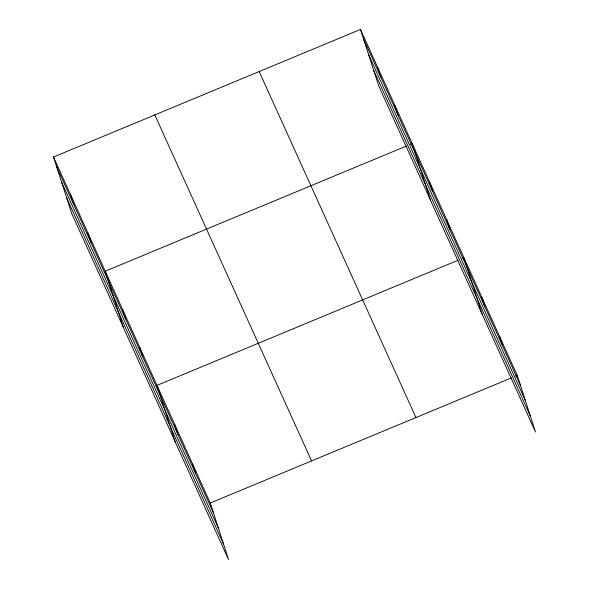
<?xml version="1.0" encoding="UTF-8"?>
<svg xmlns="http://www.w3.org/2000/svg" width="589" height="589" viewBox="0 0 589 589"><rect width="100%" height="100%" fill="white"/><g stroke="black" fill="none" stroke-linecap="round" stroke-linejoin="round"><path stroke-width="0.88" d="M53.489 157.035L210.28 503.028L228.532 559.55L71.748 213.549L53.489 157.035L360.468 29.45L517.252 375.451L535.511 431.965L378.72 85.972L360.468 29.45M406.3 146.087L105.232 271.212L123.484 327.734M410.518 144.334L412.204 143.628L430.463 200.15M458.036 260.264L156.968 385.39L175.227 441.912M462.262 258.512L463.948 257.805L482.2 314.327M210.28 503.028L511.348 377.902M515.566 376.15L517.252 375.451M363.582 39.11L520.374 385.103M368.581 54.571L525.373 400.572M373.728 70.503L530.52 416.504M259.167 71.549L415.952 417.549M154.789 114.929L311.581 460.929M56.61 166.694L213.395 512.688M61.602 182.156L218.394 528.156M66.748 198.088L223.54 544.089M499.487 336.238L502.608 345.89M481.714 297.018L484.835 306.678M446.698 219.749L449.819 229.408M429.455 181.692L432.576 191.344M394.961 105.571L398.083 115.23M377.711 67.507L380.833 77.166M192.507 463.815L195.629 473.475M174.742 424.603L177.856 434.262M139.726 347.333L142.84 356.993M122.475 309.269L125.597 318.929M87.982 233.156L91.104 242.808M70.739 195.092L73.853 204.751"/></g></svg>
